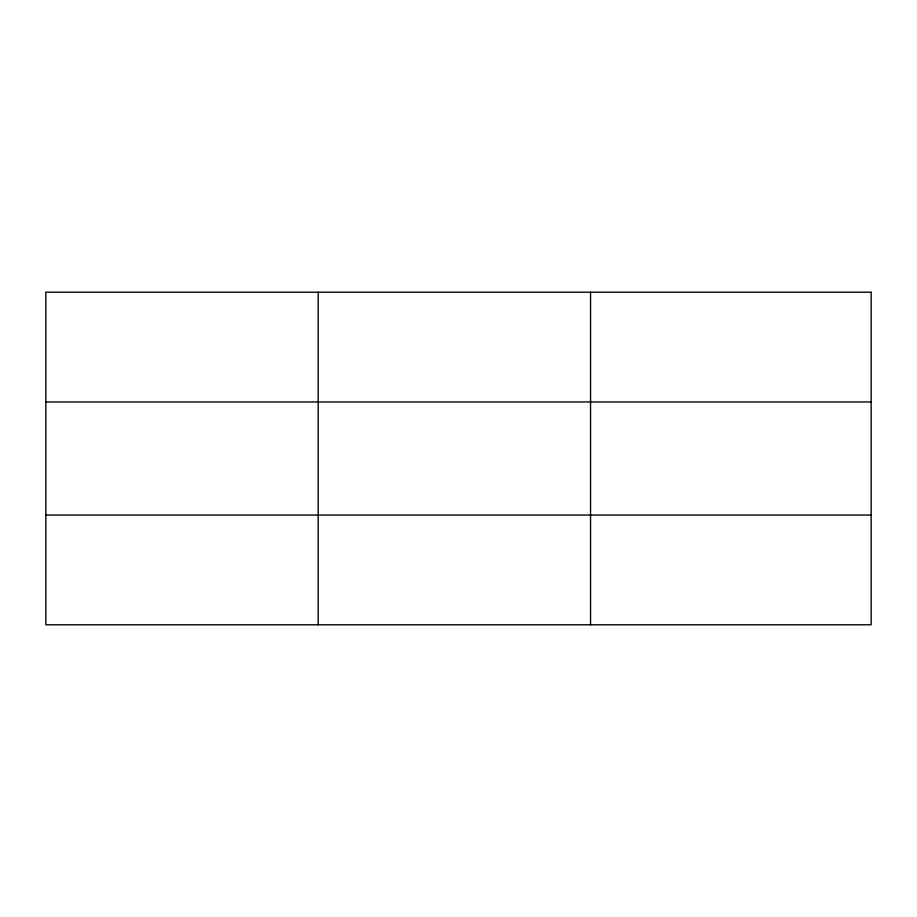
<?xml version="1.0" encoding="UTF-8"?>
<svg xmlns="http://www.w3.org/2000/svg" width="917" height="917" viewBox="0 0 917 917"><rect width="100%" height="100%" fill="white"/><g stroke="black" fill="none" stroke-linecap="round" stroke-linejoin="round"><path stroke-width="1.38" d="M318.199 292.214L318.199 624.786M590.548 292.214L590.548 624.786M45.85 401.955L871.15 401.955M45.85 515.045L871.15 515.045M871.15 292.214L871.15 624.786L45.85 624.786L45.85 292.214L871.15 292.214"/></g></svg>
